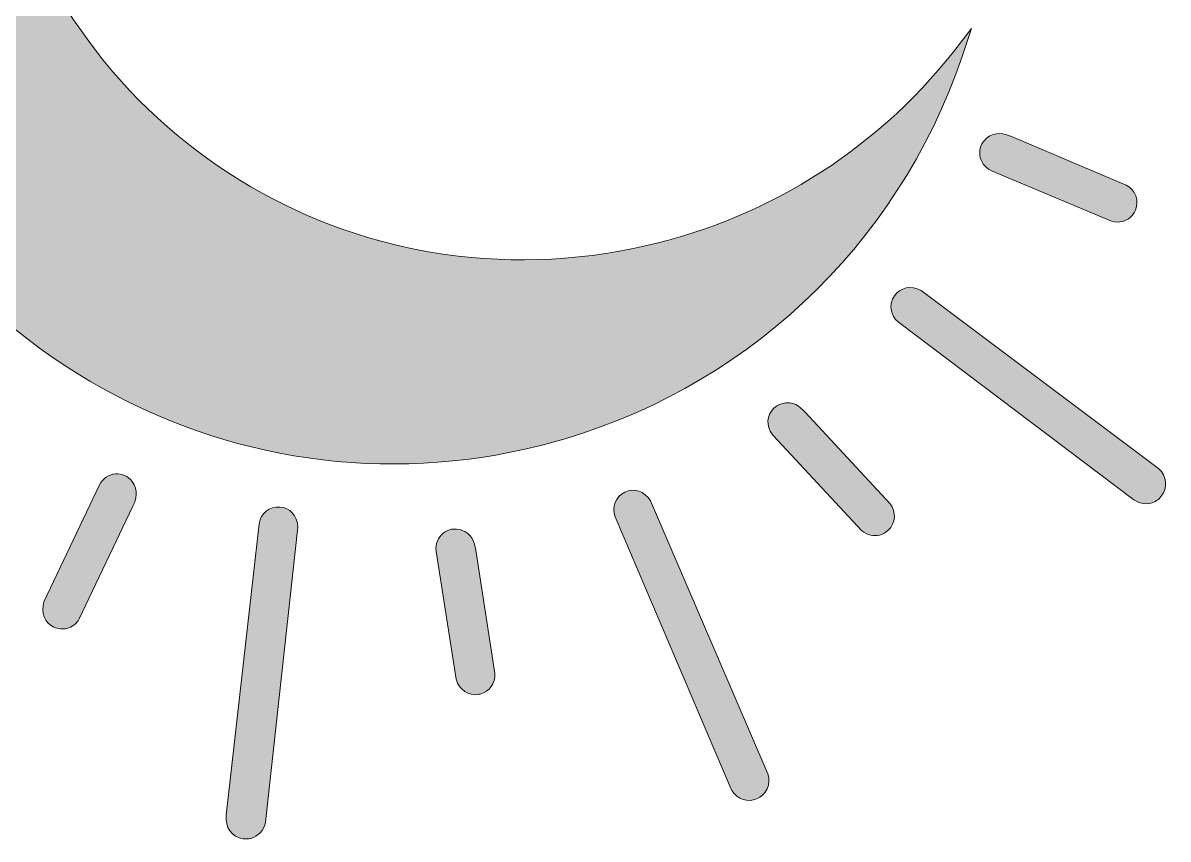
# Model space of a CAD drawing. Header units: inches. Extents: x 1779 to 2643, y -1742 to -890.
# Drawn here: x 1977.3 to 2349.9, y -1741.7 to -1476.2 of the extents above; entities that cross this region are included whole.
import ezdxf

# ---------------------------------------------------------------- set-up
doc = ezdxf.new("R2010")
doc.units = ezdxf.units.IN
doc.header["$MEASUREMENT"] = 0
doc.layers.add('Layer 1', color=7, linetype='Continuous')

msp = doc.modelspace()

# ---------------------------------------------------------------- hatches: boundary and pattern name
at = {"layer": 'Layer 1', "true_color": 0xa16e58}
h = msp.add_hatch(color=35, dxfattribs=at)
h.dxf.hatch_style = 2
edge = h.paths.add_edge_path()
edge.add_spline(control_points=[(1908.4691, -1471.5328), (1886.1906, -1380.2502), (1929.3791, -1288.3899), (2013.4981, -1248.1433), (2013.4981, -1248.1433), (2022.0788, -1244.0398), (2022.0788, -1244.0398), (2022.0788, -1244.0398), (2015.3532, -1250.7647), (2015.3532, -1250.7647), (1972.2799, -1293.8373), (1954.6093, -1355.1807), (1968.0859, -1414.8625), (1989.5258, -1509.8098), (2080.7844, -1568.9871), (2175.8446, -1549.5825), (2217.2437, -1541.1796), (2254.2538, -1518.4003), (2280.0693, -1485.5528), (2280.0693, -1485.5528), (2285.9563, -1478.0641), (2285.9563, -1478.0641), (2285.9563, -1478.0641), (2282.8917, -1487.0828), (2282.8917, -1487.0828), (2261.7657, -1549.2544), (2211.2552, -1596.3648), (2147.7741, -1613.1077), (2146.9384, -1613.3267), (2146.1058, -1613.542), (2145.2694, -1613.7512), (2095.3433, -1626.2404), (2043.5359, -1618.7988), (1999.1036, -1592.6925), (1953.8387, -1566.0997), (1921.6542, -1523.0779), (1908.4691, -1471.5328)], knot_values=[0, 0, 0, 0, 1, 1, 1, 2, 2, 2, 3, 3, 3, 4, 4, 4, 5, 5, 5, 6, 6, 6, 7, 7, 7, 8, 8, 8, 9, 9, 9, 10, 10, 10, 11, 11, 11, 12, 12, 12, 12], degree=3, periodic=1)
h = msp.add_hatch(color=35, dxfattribs=at)
h.dxf.hatch_style = 2
edge = h.paths.add_edge_path()
edge.add_spline(control_points=[(2288.6389, -1519.2419), (2288.3743, -1517.1677), (2289.1673, -1515.1623), (2290.8311, -1513.7205), (2293.6356, -1511.3533), (2296.6149, -1512.1621), (2298.8984, -1513.1248), (2298.8984, -1513.1248), (2336.2583, -1528.9581), (2336.2583, -1528.9581), (2339.2863, -1530.5187), (2340.5495, -1533.9301), (2339.2623, -1537.0687), (2338.4692, -1539.0016), (2336.925, -1540.2991), (2335.0369, -1540.7715), (2333.9382, -1541.0466), (2332.7228, -1541.0421), (2331.4701, -1540.72), (2331.4701, -1540.72), (2292.4389, -1524.3276), (2292.4389, -1524.3276), (2290.3027, -1523.2714), (2288.9169, -1521.4155), (2288.6389, -1519.2419)], knot_values=[0, 0, 0, 0, 1, 1, 1, 2, 2, 2, 3, 3, 3, 4, 4, 4, 5, 5, 5, 6, 6, 6, 7, 7, 7, 8, 8, 8, 8], degree=3, periodic=1)
h = msp.add_hatch(color=35, dxfattribs=at)
h.dxf.hatch_style = 2
edge = h.paths.add_edge_path()
edge.add_spline(control_points=[(2269.5161, -1563.2444), (2269.5161, -1563.2444), (2346.7944, -1621.1682), (2346.7944, -1621.1682), (2349.5031, -1623.5429), (2349.8866, -1627.4012), (2347.6823, -1630.1361), (2346.7323, -1631.3179), (2345.5491, -1632.0728), (2344.2612, -1632.3949), (2342.3537, -1632.8726), (2340.2168, -1632.4002), (2338.254, -1630.9441), (2338.254, -1630.9441), (2262.1462, -1573.5271), (2262.1462, -1573.5271), (2259.4748, -1571.2945), (2258.9531, -1567.7688), (2260.8777, -1564.9568), (2262.7411, -1562.2279), (2266.2041, -1561.473), (2269.5161, -1563.2444)], knot_values=[0, 0, 0, 0, 1, 1, 1, 2, 2, 2, 3, 3, 3, 4, 4, 4, 5, 5, 5, 6, 6, 6, 7, 7, 7, 7], degree=3, periodic=1)
h = msp.add_hatch(color=35, dxfattribs=at)
h.dxf.hatch_style = 2
edge = h.paths.add_edge_path()
edge.add_spline(control_points=[(2224.2526, -1600.0549), (2227.7814, -1598.9846), (2230.162, -1601.0057), (2231.8534, -1602.825), (2231.8534, -1602.825), (2259.415, -1632.6005), (2259.415, -1632.6005), (2261.5325, -1635.2674), (2261.2851, -1638.897), (2258.8231, -1641.2306), (2257.9926, -1642.0184), (2257.0329, -1642.5409), (2256.0208, -1642.7935), (2254.1126, -1643.2711), (2252.013, -1642.7965), (2250.2191, -1641.3636), (2250.2191, -1641.3636), (2221.3615, -1610.384), (2221.3615, -1610.384), (2219.8471, -1608.543), (2219.3463, -1606.282), (2219.9869, -1604.1839), (2220.5968, -1602.1852), (2222.1456, -1600.6835), (2224.2526, -1600.0549)], knot_values=[0, 0, 0, 0, 1, 1, 1, 2, 2, 2, 3, 3, 3, 4, 4, 4, 5, 5, 5, 6, 6, 6, 7, 7, 7, 8, 8, 8, 8], degree=3, periodic=1)
h = msp.add_hatch(color=35, dxfattribs=at)
h.dxf.hatch_style = 2
edge = h.paths.add_edge_path()
edge.add_spline(control_points=[(2002.1824, -1626.4751), (2003.3327, -1624.3875), (2005.244, -1623.0899), (2007.4295, -1622.9008), (2009.5127, -1622.7304), (2011.4822, -1623.6109), (2012.8336, -1625.3188), (2012.8336, -1625.3188), (2012.8478, -1625.3353), (2012.8478, -1625.3353), (2015.0849, -1628.2414), (2014.1513, -1631.1826), (2013.0877, -1633.4227), (2013.0877, -1633.4227), (1995.619, -1670.0441), (1995.619, -1670.0441), (1994.6982, -1671.6511), (1993.2534, -1672.711), (1991.6321, -1673.1169), (1990.2711, -1673.457), (1988.7873, -1673.3366), (1987.3813, -1672.6848), (1984.3833, -1671.2968), (1983.0536, -1668.1052), (1984.1628, -1664.5167), (1984.1628, -1664.5167), (2002.1824, -1626.4751), (2002.1824, -1626.4751)], knot_values=[0, 0, 0, 0, 1, 1, 1, 2, 2, 2, 3, 3, 3, 4, 4, 4, 5, 5, 5, 6, 6, 6, 7, 7, 7, 8, 8, 8, 9, 9, 9, 9], degree=3, periodic=1)
h = msp.add_hatch(color=35, dxfattribs=at)
h.dxf.hatch_style = 2
edge = h.paths.add_edge_path()
edge.add_spline(control_points=[(2173.18, -1628.8386), (2176.1414, -1627.3863), (2179.5311, -1628.4731), (2181.5216, -1631.6602), (2181.5216, -1631.6602), (2219.6319, -1720.3977), (2219.6319, -1720.3977), (2220.7949, -1723.8083), (2219.2043, -1727.3438), (2215.9297, -1728.6189), (2215.6382, -1728.731), (2215.3452, -1728.8245), (2215.0552, -1728.897), (2211.8696, -1729.6938), (2208.8521, -1728.0583), (2207.3602, -1724.6253), (2207.3602, -1724.6253), (2170.0078, -1636.8976), (2170.0078, -1636.8976), (2168.8036, -1633.632), (2170.1087, -1630.3155), (2173.18, -1628.8386)], knot_values=[0, 0, 0, 0, 1, 1, 1, 2, 2, 2, 3, 3, 3, 4, 4, 4, 5, 5, 5, 6, 6, 6, 7, 7, 7, 7], degree=3, periodic=1)
h = msp.add_hatch(color=35, dxfattribs=at)
h.dxf.hatch_style = 2
edge = h.paths.add_edge_path()
edge.add_spline(control_points=[(2054.1759, -1639.0966), (2054.7395, -1635.6613), (2057.5021, -1633.4025), (2060.9067, -1633.6492), (2064.1947, -1633.8659), (2066.612, -1636.4581), (2066.7764, -1640.2133), (2066.7764, -1640.2133), (2056.2254, -1736.21), (2056.2254, -1736.21), (2055.7239, -1738.8702), (2053.8388, -1740.8233), (2051.4582, -1741.419), (2050.6689, -1741.6164), (2049.8235, -1741.6642), (2048.9579, -1741.5394), (2045.2446, -1741.0027), (2043.0366, -1737.9097), (2043.4657, -1733.8316), (2043.4657, -1733.8316), (2054.1759, -1639.0966), (2054.1759, -1639.0966)], knot_values=[0, 0, 0, 0, 1, 1, 1, 2, 2, 2, 3, 3, 3, 4, 4, 4, 5, 5, 5, 6, 6, 6, 7, 7, 7, 7], degree=3, periodic=1)
h = msp.add_hatch(color=35, dxfattribs=at)
h.dxf.hatch_style = 2
edge = h.paths.add_edge_path()
edge.add_spline(control_points=[(2114.0588, -1642.1679), (2115.6822, -1640.8539), (2117.8065, -1640.4727), (2119.8851, -1641.1267), (2119.8851, -1641.1267), (2119.9046, -1641.1349), (2119.9046, -1641.1349), (2123.3862, -1642.274), (2124.2719, -1645.2294), (2124.6554, -1647.6803), (2124.6554, -1647.6803), (2130.8405, -1687.7841), (2130.8405, -1687.7841), (2131.0872, -1690.9914), (2129.105, -1693.7294), (2126.0688, -1694.4895), (2125.8902, -1694.5336), (2125.707, -1694.5695), (2125.5202, -1694.6001), (2122.2598, -1695.1473), (2119.3627, -1693.2555), (2118.2587, -1689.6632), (2118.2587, -1689.6632), (2111.7289, -1648.0787), (2111.7289, -1648.0787), (2111.5032, -1645.7018), (2112.3531, -1643.5484), (2114.0588, -1642.1679)], knot_values=[0, 0, 0, 0, 1, 1, 1, 2, 2, 2, 3, 3, 3, 4, 4, 4, 5, 5, 5, 6, 6, 6, 7, 7, 7, 8, 8, 8, 9, 9, 9, 9], degree=3, periodic=1)

# ---------------------------------------------------------------- linework, layer by layer
at = {"layer": 'Layer 1', "lineweight": 0}
for points, knots in [([(1908.4691, -1471.5328), (1886.1906, -1380.2502), (1929.3791, -1288.3899), (2013.4981, -1248.1433), (2013.4981, -1248.1433), (2022.0788, -1244.0398), (2022.0788, -1244.0398), (2022.0788, -1244.0398), (2015.3532, -1250.7647), (2015.3532, -1250.7647), (1972.2799, -1293.8373), (1954.6093, -1355.1807), (1968.0859, -1414.8625), (1989.5258, -1509.8098), (2080.7844, -1568.9871), (2175.8446, -1549.5825), (2217.2437, -1541.1796), (2254.2538, -1518.4003), (2280.0693, -1485.5528), (2280.0693, -1485.5528), (2285.9563, -1478.0641), (2285.9563, -1478.0641), (2285.9563, -1478.0641), (2282.8917, -1487.0828), (2282.8917, -1487.0828), (2261.7657, -1549.2544), (2211.2552, -1596.3648), (2147.7741, -1613.1077), (2146.9384, -1613.3267), (2146.1058, -1613.542), (2145.2694, -1613.7512), (2095.3433, -1626.2404), (2043.5359, -1618.7988), (1999.1036, -1592.6925), (1953.8387, -1566.0997), (1921.6542, -1523.0779), (1908.4691, -1471.5328)], [0, 0, 0, 0, 1, 1, 1, 2, 2, 2, 3, 3, 3, 4, 4, 4, 5, 5, 5, 6, 6, 6, 7, 7, 7, 8, 8, 8, 9, 9, 9, 10, 10, 10, 11, 11, 11, 12, 12, 12, 12]), ([(2288.6389, -1519.2419), (2288.3743, -1517.1677), (2289.1673, -1515.1623), (2290.8311, -1513.7205), (2293.6356, -1511.3533), (2296.6149, -1512.1621), (2298.8984, -1513.1248), (2298.8984, -1513.1248), (2336.2583, -1528.9581), (2336.2583, -1528.9581), (2339.2863, -1530.5187), (2340.5495, -1533.9301), (2339.2623, -1537.0687), (2338.4692, -1539.0016), (2336.925, -1540.2991), (2335.0369, -1540.7715), (2333.9382, -1541.0466), (2332.7228, -1541.0421), (2331.4701, -1540.72), (2331.4701, -1540.72), (2292.4389, -1524.3276), (2292.4389, -1524.3276), (2290.3027, -1523.2714), (2288.9169, -1521.4155), (2288.6389, -1519.2419)], [0, 0, 0, 0, 1, 1, 1, 2, 2, 2, 3, 3, 3, 4, 4, 4, 5, 5, 5, 6, 6, 6, 7, 7, 7, 8, 8, 8, 8]), ([(2269.5161, -1563.2444), (2269.5161, -1563.2444), (2346.7944, -1621.1682), (2346.7944, -1621.1682), (2349.5031, -1623.5429), (2349.8866, -1627.4012), (2347.6823, -1630.1361), (2346.7323, -1631.3179), (2345.5491, -1632.0728), (2344.2612, -1632.3949), (2342.3537, -1632.8726), (2340.2168, -1632.4002), (2338.254, -1630.9441), (2338.254, -1630.9441), (2262.1462, -1573.5271), (2262.1462, -1573.5271), (2259.4748, -1571.2945), (2258.9531, -1567.7688), (2260.8777, -1564.9568), (2262.7411, -1562.2279), (2266.2041, -1561.473), (2269.5161, -1563.2444)], [0, 0, 0, 0, 1, 1, 1, 2, 2, 2, 3, 3, 3, 4, 4, 4, 5, 5, 5, 6, 6, 6, 7, 7, 7, 7]), ([(2224.2526, -1600.0549), (2227.7814, -1598.9846), (2230.162, -1601.0057), (2231.8534, -1602.825), (2231.8534, -1602.825), (2259.415, -1632.6005), (2259.415, -1632.6005), (2261.5325, -1635.2674), (2261.2851, -1638.897), (2258.8231, -1641.2306), (2257.9926, -1642.0184), (2257.0329, -1642.5409), (2256.0208, -1642.7935), (2254.1126, -1643.2711), (2252.013, -1642.7965), (2250.2191, -1641.3636), (2250.2191, -1641.3636), (2221.3615, -1610.384), (2221.3615, -1610.384), (2219.8471, -1608.543), (2219.3463, -1606.282), (2219.9869, -1604.1839), (2220.5968, -1602.1852), (2222.1456, -1600.6835), (2224.2526, -1600.0549)], [0, 0, 0, 0, 1, 1, 1, 2, 2, 2, 3, 3, 3, 4, 4, 4, 5, 5, 5, 6, 6, 6, 7, 7, 7, 8, 8, 8, 8]), ([(2002.1824, -1626.4751), (2003.3327, -1624.3875), (2005.244, -1623.0899), (2007.4295, -1622.9008), (2009.5127, -1622.7304), (2011.4822, -1623.6109), (2012.8336, -1625.3188), (2012.8336, -1625.3188), (2012.8478, -1625.3353), (2012.8478, -1625.3353), (2015.0849, -1628.2414), (2014.1513, -1631.1826), (2013.0877, -1633.4227), (2013.0877, -1633.4227), (1995.619, -1670.0441), (1995.619, -1670.0441), (1994.6982, -1671.6511), (1993.2534, -1672.711), (1991.6321, -1673.1169), (1990.2711, -1673.457), (1988.7873, -1673.3366), (1987.3813, -1672.6848), (1984.3833, -1671.2968), (1983.0536, -1668.1052), (1984.1628, -1664.5167), (1984.1628, -1664.5167), (2002.1824, -1626.4751), (2002.1824, -1626.4751)], [0, 0, 0, 0, 1, 1, 1, 2, 2, 2, 3, 3, 3, 4, 4, 4, 5, 5, 5, 6, 6, 6, 7, 7, 7, 8, 8, 8, 9, 9, 9, 9]), ([(2173.18, -1628.8386), (2176.1414, -1627.3863), (2179.5311, -1628.4731), (2181.5216, -1631.6602), (2181.5216, -1631.6602), (2219.6319, -1720.3977), (2219.6319, -1720.3977), (2220.7949, -1723.8083), (2219.2043, -1727.3438), (2215.9297, -1728.6189), (2215.6382, -1728.731), (2215.3452, -1728.8245), (2215.0552, -1728.897), (2211.8696, -1729.6938), (2208.8521, -1728.0583), (2207.3602, -1724.6253), (2207.3602, -1724.6253), (2170.0078, -1636.8976), (2170.0078, -1636.8976), (2168.8036, -1633.632), (2170.1087, -1630.3155), (2173.18, -1628.8386)], [0, 0, 0, 0, 1, 1, 1, 2, 2, 2, 3, 3, 3, 4, 4, 4, 5, 5, 5, 6, 6, 6, 7, 7, 7, 7]), ([(2054.1759, -1639.0966), (2054.7395, -1635.6613), (2057.5021, -1633.4025), (2060.9067, -1633.6492), (2064.1947, -1633.8659), (2066.612, -1636.4581), (2066.7764, -1640.2133), (2066.7764, -1640.2133), (2056.2254, -1736.21), (2056.2254, -1736.21), (2055.7239, -1738.8702), (2053.8388, -1740.8233), (2051.4582, -1741.419), (2050.6689, -1741.6164), (2049.8235, -1741.6642), (2048.9579, -1741.5394), (2045.2446, -1741.0027), (2043.0366, -1737.9097), (2043.4657, -1733.8316), (2043.4657, -1733.8316), (2054.1759, -1639.0966), (2054.1759, -1639.0966)], [0, 0, 0, 0, 1, 1, 1, 2, 2, 2, 3, 3, 3, 4, 4, 4, 5, 5, 5, 6, 6, 6, 7, 7, 7, 7]), ([(2114.0588, -1642.1679), (2115.6822, -1640.8539), (2117.8065, -1640.4727), (2119.8851, -1641.1267), (2119.8851, -1641.1267), (2119.9046, -1641.1349), (2119.9046, -1641.1349), (2123.3862, -1642.274), (2124.2719, -1645.2294), (2124.6554, -1647.6803), (2124.6554, -1647.6803), (2130.8405, -1687.7841), (2130.8405, -1687.7841), (2131.0872, -1690.9914), (2129.105, -1693.7294), (2126.0688, -1694.4895), (2125.8902, -1694.5336), (2125.707, -1694.5695), (2125.5202, -1694.6001), (2122.2598, -1695.1473), (2119.3627, -1693.2555), (2118.2587, -1689.6632), (2118.2587, -1689.6632), (2111.7289, -1648.0787), (2111.7289, -1648.0787), (2111.5032, -1645.7018), (2112.3531, -1643.5484), (2114.0588, -1642.1679)], [0, 0, 0, 0, 1, 1, 1, 2, 2, 2, 3, 3, 3, 4, 4, 4, 5, 5, 5, 6, 6, 6, 7, 7, 7, 8, 8, 8, 9, 9, 9, 9])]:
    msp.add_open_spline(points, degree=3, knots=knots, dxfattribs=at)

doc.saveas('drawing.dxf')
